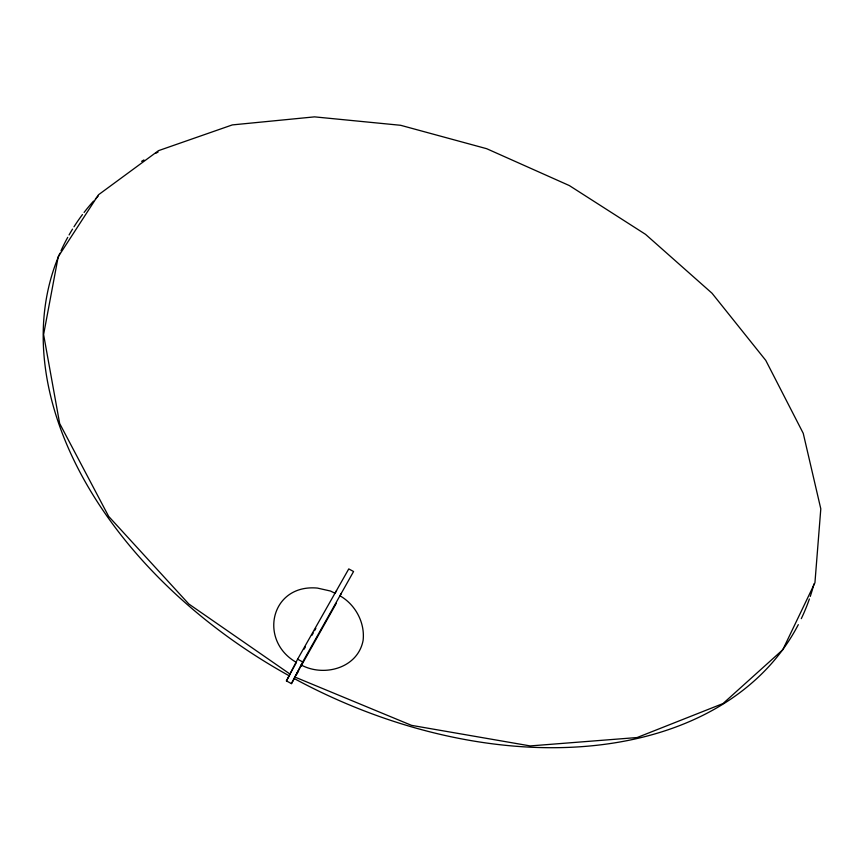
<?xml version="1.0" encoding="UTF-8"?>
<svg xmlns="http://www.w3.org/2000/svg" width="864" height="864" viewBox="0 0 864 864"><rect width="100%" height="100%" fill="white"/><g stroke="black" fill="none" stroke-linecap="round" stroke-linejoin="round"><path stroke-width="1.3" d="M286.416 680.886L297.616 659.189L348.764 568.912L353.57 571.525L302.702 661.964L291.438 683.629L286.416 680.886L289.624 675.227M298.555 670.928L296.525 674.546M294.883 677.041L301.46 665.118M289.98 674.05L296.438 662.418C258.088 640.732 270.594 583.751 317.401 588.082L330.523 591.041L335.059 593.287L336.571 590.598M339.995 595.804L341.302 593.46M300.856 666.49L336.355 603.202M291.438 683.629L294.624 677.948M304.096 649.188L305.402 646.877M311.936 635.31L313.243 632.988M314.55 630.677L315.857 628.366M294.678 676.955L411.577 725.371L530.215 745.924L637.103 737.543L723.017 703.555L782.773 649.76L814.936 582.757L820.8 508.842L803.239 433.328L765.774 360.396L712.044 293.252L645.505 234.328L569.354 185.576L486.691 148.705L400.626 125.291L314.539 116.867L232.308 124.913L158.501 150.66L98.485 194.778L58.19 256.802L43.6 334.552L59.648 423.468L108.648 516.37L188.806 603.99L290.12 674.147M301.039 664.902C323.73 677.311 357.782 668.326 363.107 640.44L363.107 640.418C365.148 622.501 355.266 604.357 339.66 595.62M297.616 659.189L302.702 661.964M798.304 624.65A413.467 281.524 27.7 0 1 293.933 678.391M289.213 675.81A413.467 281.524 27.7 0 1 59.908 253.228M61.009 250.733A413.467 281.524 27.7 0 1 67.738 237.33M69.066 234.954A413.467 281.524 27.7 0 1 72.533 229.1M73.98 226.8A413.467 281.524 27.7 0 1 82.458 214.564M84.089 212.425A413.467 281.524 27.7 0 1 93.539 201.096M95.332 199.12A413.467 281.524 27.7 0 1 98.075 196.214M141.62 161.341A413.467 281.524 27.7 0 1 143.932 159.948M155.682 153.328A413.467 281.524 27.7 0 1 158.069 152.075M813.974 583.913A413.467 281.524 27.7 0 1 810.248 596.473M809.395 598.979A413.467 281.524 27.7 0 1 801.295 618.656"/></g></svg>
